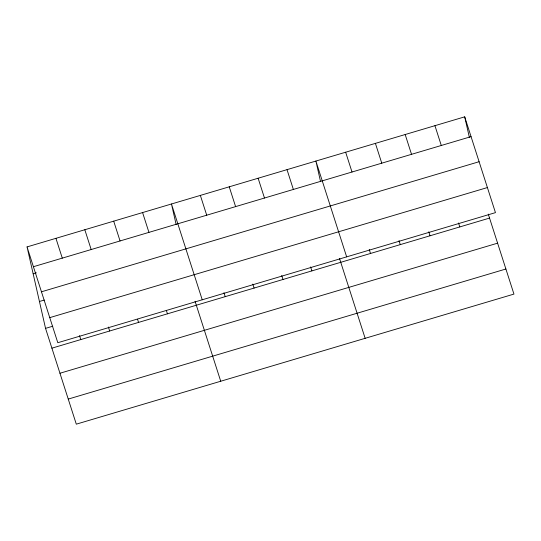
<?xml version="1.0" encoding="UTF-8"?>
<svg xmlns="http://www.w3.org/2000/svg" width="541" height="541" viewBox="0 0 541 541"><rect width="100%" height="100%" fill="white"/><g stroke="black" fill="none" stroke-linecap="round" stroke-linejoin="round"><path stroke-width="0.81" d="M27.05 246.912L464.699 116.836L495.455 212.633L57.806 342.717L27.05 246.912L45.545 328.367L76.301 424.164L513.95 294.088L488.28 214.128M33.407 266.713L471.055 136.636M33.157 273.793L36.362 272.84M41.461 291.795L479.103 161.718M39.446 301.486L44.254 300.052M49.758 317.635L487.4 187.558M45.545 328.367L52.768 326.216M51.902 348.167L489.551 218.084M59.956 373.243L497.598 243.166M68.254 399.082L505.896 269.005M434.937 125.681L441.294 145.482M458.518 222.973L459.789 226.929M405.175 134.526L411.532 154.327M428.756 231.819L430.027 235.775M375.413 143.372L381.77 163.172M399.001 240.664L400.272 244.62M345.658 152.217L352.015 172.018M369.239 249.509L370.511 253.465M346.653 256.86L315.897 161.062L320.563 181.62M339.478 258.355L365.148 338.314M287.014 169.651L293.371 189.451M310.595 266.936L311.866 270.899M258.125 178.232L264.481 198.033M281.712 275.525L282.984 279.481M229.242 186.821L235.599 206.621M252.823 284.106L254.094 288.069M200.359 195.402L206.716 215.203M223.94 292.695L225.212 296.651M202.233 299.788L171.47 203.991L176.143 224.542M195.058 301.276L220.728 381.236M142.587 212.572L148.944 232.373M166.425 310.656L167.44 313.821M113.705 221.161L120.061 240.961M137.542 319.237L138.557 322.409M84.822 229.742L91.179 249.543M108.403 327.035L109.674 330.997M55.933 238.331L62.289 258.131M79.513 335.616L80.792 339.579M464.699 116.836L469.365 137.394"/></g></svg>
